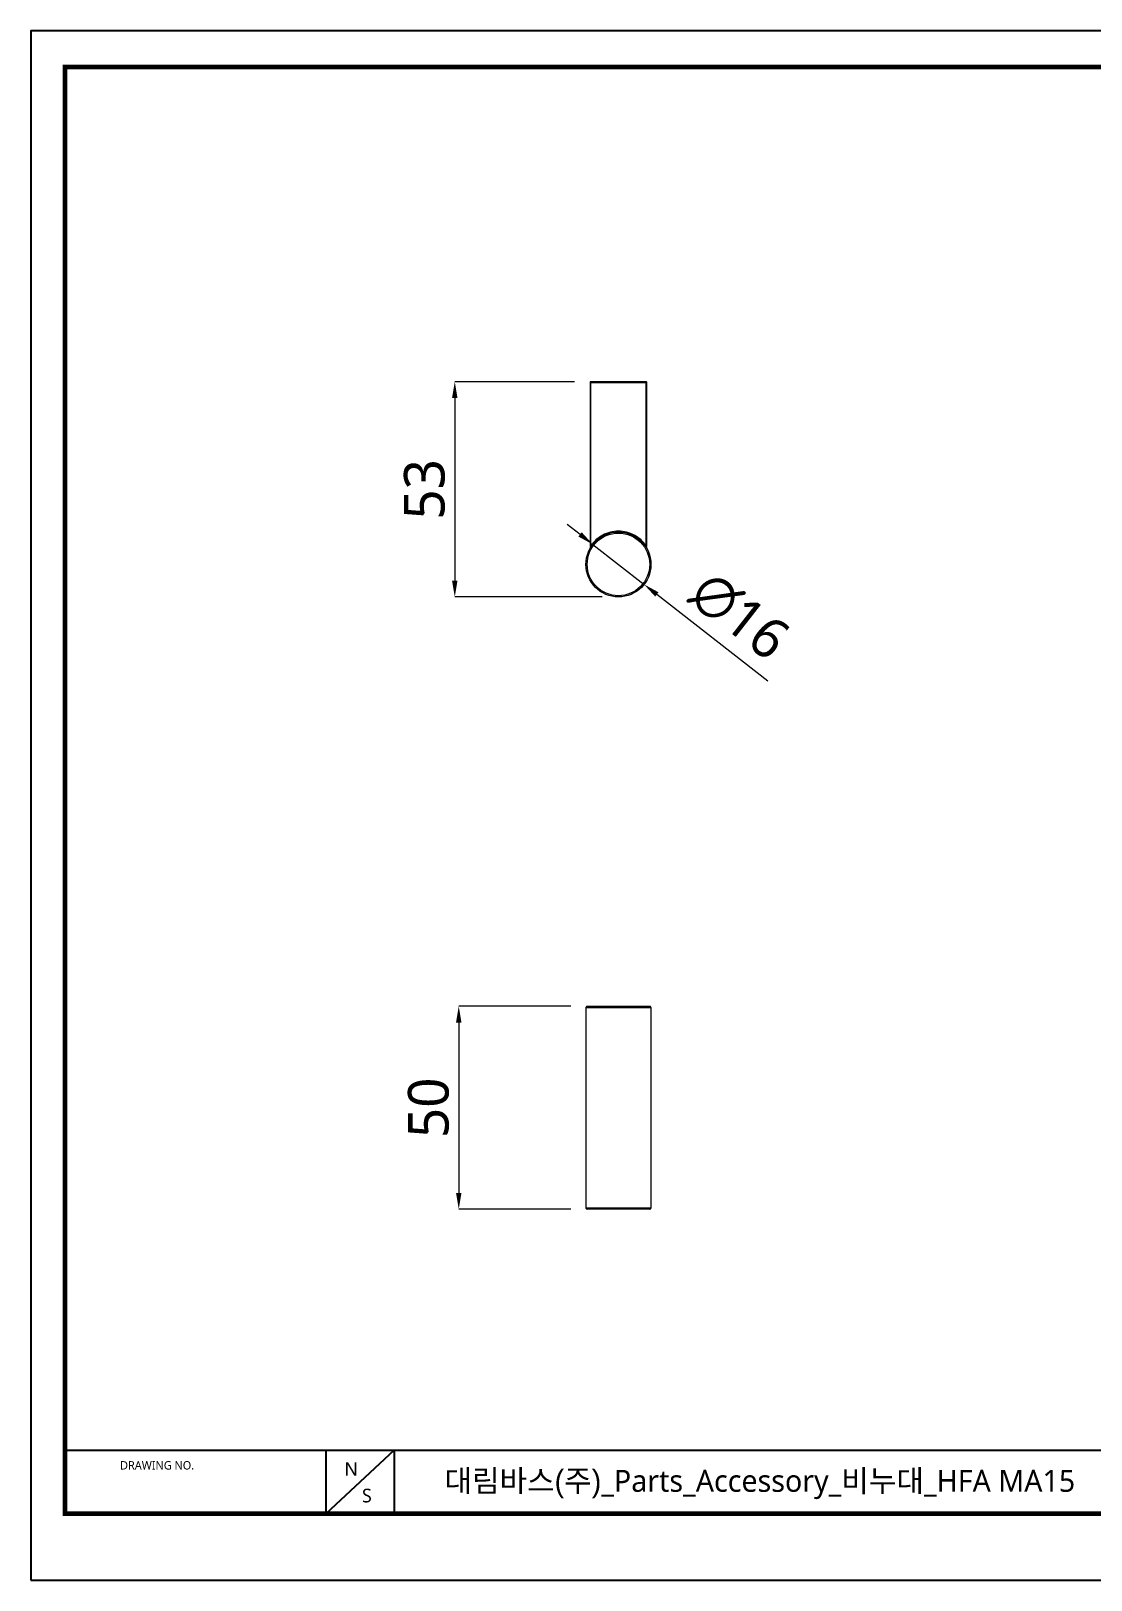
# Model space of a CAD drawing. Extents: x 16296680745 to 16296681266, y -37409618505 to -37409618123.
# Drawn here: x 16296680744.9 to 16296681006.1, y -37409618504.8 to -37409618123.2 of the extents above; entities that cross this region are included whole.
import ezdxf

# ---------------------------------------------------------------- set-up
doc = ezdxf.new("R2010")
doc.units = 0
doc.header["$LTSCALE"] = 10
doc.header["$MEASUREMENT"] = 0
doc.header["$PDMODE"] = 3
doc.header["$PDSIZE"] = -10
doc.layers.get('0').update_dxf_attribs({"linetype": 'CONTINUOUS'})
doc.layers.get('DEFPOINTS').update_dxf_attribs({"linetype": 'CONTINUOUS'})
doc.styles.add('Daelim Dimension', font='NanumGothic.ttf')
doc.dimstyles.new('DEFAULT', dxfattribs={"dimscale": 2, "dimtxt": 2, "dimasz": 2, "dimexe": 0, "dimexo": 2, "dimgap": 1, "dimtad": 1, "dimdec": 1, "dimzin": 9, "dimdsep": 46, "dimtxsty": 'Daelim Dimension', "dimcen": 0.5, "dimclrd": 252, "dimclre": 252, "dimclrt": 3, "dimadec": 1, "dimazin": 0, "dimtfac": 1, "dimtdec": 1, "dimtix": 1, "dimtmove": 0, "dimatfit": 3, "dimfxl": 0, "dimtolj": 1, "dimtzin": 1, "dimlwd": 9, "dimlwe": 9, "dimarcsym": 0})

# ---------------------------------------------------------------- blocks, each defined once
blk = doc.blocks.new('*D0')
at = {"color": 5, "lineweight": 9}
for p, q in [((16296680878.83217, -37409618209.597382), (16296680849.30839, -37409618209.597382)), ((16296680849.30839, -37409618213.597382), (16296680849.30839, -37409618258.597382)), ((16296680885.63217, -37409618262.597382), (16296680849.30839, -37409618262.597382))]:
    blk.add_line(p, q, dxfattribs=at)
at = {"color": 5}
for points in [[(16296680848.64172, -37409618213.597382), (16296680849.97505, -37409618213.597382), (16296680849.30839, -37409618209.597382)], [(16296680848.64172, -37409618258.597382), (16296680849.97505, -37409618258.597382), (16296680849.30839, -37409618262.597382)]]:
    blk.add_solid(points, dxfattribs=at)
at = {"layer": 'DEFPOINTS', "color": 0}
for p in [(16296680882.83217, -37409618209.597382), (16296680849.30839, -37409618262.597382), (16296680889.63217, -37409618262.597382)]:
    blk.add_point(p, dxfattribs=at)
at = {"color": 7, "insert": (16296680841.857731, -37409618236.097366), "char_height": 10, "attachment_point": 5, "rotation": 90, "style": 'Daelim Dimension'}
blk.add_mtext('\\A1;53', dxfattribs=at)
blk = doc.blocks.new('*D1')
at = {"color": 5, "lineweight": 9}
for p, q in [((16296680877.932171, -37409618363.450394), (16296680850.28779, -37409618363.450394)), ((16296680850.28779, -37409618367.450394), (16296680850.28779, -37409618409.450394)), ((16296680877.932171, -37409618413.450394), (16296680850.28779, -37409618413.450394))]:
    blk.add_line(p, q, dxfattribs=at)
at = {"color": 5}
for points in [[(16296680849.62113, -37409618367.450394), (16296680850.95446, -37409618367.450394), (16296680850.28779, -37409618363.450394)], [(16296680849.62113, -37409618409.450394), (16296680850.95446, -37409618409.450394), (16296680850.28779, -37409618413.450394)]]:
    blk.add_solid(points, dxfattribs=at)
at = {"layer": 'DEFPOINTS', "color": 0}
for p in [(16296680881.932171, -37409618363.450394), (16296680850.28779, -37409618413.450394), (16296680881.932171, -37409618413.450394)]:
    blk.add_point(p, dxfattribs=at)
at = {"color": 7, "insert": (16296680842.858601, -37409618388.450378), "char_height": 10, "attachment_point": 5, "rotation": 90, "style": 'Daelim Dimension'}
blk.add_mtext('\\A1;50', dxfattribs=at)
blk = doc.blocks.new('*D3')
at = {"color": 5, "lineweight": 9}
for p, q in [((16296680880.17594, -37409618247.209541), (16296680877.02387, -37409618244.746933)), ((16296680883.32802, -37409618249.67215), (16296680895.93631, -37409618259.522583)), ((16296680926.440161, -37409618283.354218), (16296680899.088381, -37409618261.985191))]:
    blk.add_line(p, q, dxfattribs=at)
at = {"color": 5}
for points in [[(16296680880.58638, -37409618246.684196), (16296680879.765511, -37409618247.734894), (16296680883.32802, -37409618249.67215)], [(16296680899.498819, -37409618261.459846), (16296680898.67795, -37409618262.510536), (16296680895.93631, -37409618259.522583)]]:
    blk.add_solid(points, dxfattribs=at)
at = {"layer": 'DEFPOINTS', "color": 0}
for p in [(16296680883.32802, -37409618249.67215), (16296680895.93631, -37409618259.522583)]:
    blk.add_point(p, dxfattribs=at)
at = {"color": 7, "insert": (16296680919.50421, -37409618267.291351), "char_height": 10, "attachment_point": 5, "rotation": 322.00068761, "style": 'Daelim Dimension'}
blk.add_mtext('\\A1;∅16', dxfattribs=at)

msp = doc.modelspace()

# ---------------------------------------------------------------- linework, layer by layer
at = {"color": 5}
msp.add_line((16296680753.27636, -37409618472.813766), (16296681172.62619, -37409618472.813766), dxfattribs=at)
at = {"color": 5, "ltscale": 40}
for p, q in [((16296680817.55691, -37409618472.813766), (16296680817.55691, -37409618488.506844)), ((16296680817.55691, -37409618472.813766), (16296680817.55691, -37409618488.506844)), ((16296680834.35239, -37409618472.813766), (16296680817.55691, -37409618488.506844)), ((16296680834.35239, -37409618472.813766), (16296680817.55691, -37409618488.506844)), ((16296680834.35239, -37409618472.813766), (16296680834.35239, -37409618488.506844)), ((16296680834.35239, -37409618472.813766), (16296680834.35239, -37409618488.506844))]:
    msp.add_line(p, q, dxfattribs=at)
at = {"ltscale": 0.5}
msp.add_lwpolyline([(16296680744.90181, -37409618504.787277), (16296681265.701811, -37409618504.787277), (16296681265.701811, -37409618123.187286), (16296680744.90181, -37409618123.187286)], close=True, dxfattribs=at)
at = {"color": 5, "linetype": 'ByBlock', "lineweight": 200, "const_width": 1.2}
msp.add_lwpolyline([(16296680753.27636, -37409618488.44751), (16296681257.27636, -37409618488.44751), (16296681257.27636, -37409618132.047501), (16296680753.27636, -37409618132.047501)], close=True, dxfattribs=at)
at = {"color": 7, "lineweight": 5}
for points in [[(16296680882.832161, -37409618209.597366), (16296680882.754311, -37409618209.613083), (16296680882.690741, -37409618209.655937), (16296680882.647881, -37409618209.719521), (16296680882.63216, -37409618209.797371)], [(16296680882.63216, -37409618209.797371), (16296680882.63216, -37409618250.014793)], [(16296680882.63216, -37409618209.797371), (16296680896.63216, -37409618209.797371)], [(16296680882.832161, -37409618250.014793), (16296680882.832161, -37409618209.597366)], [(16296680896.432159, -37409618209.597366), (16296680882.832161, -37409618209.597366)], [(16296680896.432159, -37409618250.014793), (16296680896.432159, -37409618209.597366)], [(16296680896.63216, -37409618209.797371), (16296680896.61644, -37409618209.719521), (16296680896.57358, -37409618209.655937), (16296680896.51001, -37409618209.613083), (16296680896.432159, -37409618209.597366)], [(16296680896.63216, -37409618250.014793), (16296680896.63216, -37409618209.797371)], [(16296680889.63217, -37409618246.397362), (16296680889.123119, -37409618246.413139), (16296680888.61949, -37409618246.460037), (16296680888.12252, -37409618246.537392), (16296680887.633459, -37409618246.644547), (16296680887.15353, -37409618246.780853), (16296680886.68399, -37409618246.945633), (16296680886.226061, -37409618247.138222), (16296680885.781, -37409618247.357986), (16296680885.350031, -37409618247.604248), (16296680884.93441, -37409618247.876358), (16296680884.53536, -37409618248.173653), (16296680884.154131, -37409618248.495468), (16296680883.79195, -37409618248.841148), (16296680883.450069, -37409618249.210037), (16296680883.12973, -37409618249.601471), (16296680882.832161, -37409618250.014793)], [(16296680896.432159, -37409618250.014793), (16296680896.13459, -37409618249.601471), (16296680895.814251, -37409618249.210037), (16296680895.47237, -37409618248.841148), (16296680895.110201, -37409618248.495468), (16296680894.72897, -37409618248.173653), (16296680894.32992, -37409618247.876358), (16296680893.914289, -37409618247.604248), (16296680893.48332, -37409618247.357986), (16296680893.03826, -37409618247.138222), (16296680892.580339, -37409618246.945633), (16296680892.11079, -37409618246.780853), (16296680891.630871, -37409618246.644547), (16296680891.141809, -37409618246.537392), (16296680890.64484, -37409618246.460037), (16296680890.141211, -37409618246.413139), (16296680889.63217, -37409618246.397362)], [(16296680882.832161, -37409618250.014793), (16296680882.63216, -37409618250.014793)], [(16296680882.63216, -37409618250.014793), (16296680882.64245, -37409618250.078171), (16296680882.67141, -37409618250.133774), (16296680882.716129, -37409618250.177696), (16296680882.77372, -37409618250.206062)], [(16296680882.77372, -37409618250.206062), (16296680882.837339, -37409618250.214737), (16296680882.898979, -37409618250.2033), (16296680882.954069, -37409618250.17337), (16296680882.99802, -37409618250.126556)], [(16296680882.99802, -37409618250.126556), (16296680882.832161, -37409618250.014793)], [(16296680896.432159, -37409618250.014793), (16296680896.26631, -37409618250.126556)], [(16296680896.26631, -37409618250.126556), (16296680896.310261, -37409618250.17337), (16296680896.365339, -37409618250.2033), (16296680896.426979, -37409618250.214737), (16296680896.490601, -37409618250.206062)], [(16296680896.63216, -37409618250.014793), (16296680896.432159, -37409618250.014793)], [(16296680896.490601, -37409618250.206062), (16296680896.548201, -37409618250.177696), (16296680896.59292, -37409618250.133774), (16296680896.62187, -37409618250.078171), (16296680896.63216, -37409618250.014793)], [(16296680881.932159, -37409618363.450378), (16296680881.81539, -37409618363.473953), (16296680881.72003, -37409618363.538254), (16296680881.655741, -37409618363.633614), (16296680881.63216, -37409618363.750366)], [(16296680881.63216, -37409618363.750366), (16296680881.63216, -37409618413.150383)], [(16296680881.63216, -37409618363.750366), (16296680897.63216, -37409618363.750366)], [(16296680881.932159, -37409618363.450378), (16296680897.332161, -37409618363.450378)], [(16296680897.63216, -37409618363.750366), (16296680897.608589, -37409618363.633614), (16296680897.544291, -37409618363.538254), (16296680897.448931, -37409618363.473953), (16296680897.332161, -37409618363.450378)], [(16296680897.63216, -37409618363.750366), (16296680897.63216, -37409618413.150383)], [(16296680897.63216, -37409618413.150383), (16296680881.63216, -37409618413.150383)], [(16296680881.63216, -37409618413.150383), (16296680881.655741, -37409618413.267151), (16296680881.72003, -37409618413.362503), (16296680881.81539, -37409618413.426804), (16296680881.932159, -37409618413.450371)], [(16296680897.332161, -37409618413.450371), (16296680881.932159, -37409618413.450371)], [(16296680897.332161, -37409618413.450371), (16296680897.448931, -37409618413.426804), (16296680897.544291, -37409618413.362503), (16296680897.608589, -37409618413.267151), (16296680897.63216, -37409618413.150383)]]:
    msp.add_lwpolyline(points, dxfattribs=at)
for radius in [7.999999, 7.7]:
    msp.add_circle((16296680889.63216, -37409618254.597366), radius, dxfattribs=at)

# ---------------------------------------------------------------- texts
at = {"color": 5, "ltscale": 40, "style": 'Daelim Dimension'}
msp.add_text('DRAWING NO.', height=2.05520901, dxfattribs=at).set_placement((16296680766.854679, -37409618477.561523))
at = {"char_height": 3.363299, "width": 4.69384845, "attachment_point": 1, "style": 'Daelim Dimension'}
for s, insert in [('N', (16296680822.125059, -37409618475.755943)), ('S', (16296680826.44998, -37409618482.297958))]:
    msp.add_mtext(s, dxfattribs=dict(at, insert=insert))
at = {"color": 2, "insert": (16296680846.77417, -37409618477.650673), "char_height": 5.40530172, "width": 259.12725765, "attachment_point": 1, "style": 'Daelim Dimension'}
msp.add_mtext('{\\fGulim|b0|i0|c129|p50;대림바스(주)}_Parts_Accessory_{\\fGulim|b0|i0|c129|p50;비누대}_HFA MA15', dxfattribs=at)

# ---------------------------------------------------------------- dimensions: what is measured, and where the dimension line sits
at = {"color": 7}
for base, p1, p2, picture, middle in [((16296680849.30839, -37409618262.597382), (16296680882.832161, -37409618209.597366), (16296680889.63216, -37409618262.597366), '*D0', (16296680841.857731, -37409618236.097366)), ((16296680850.28779, -37409618413.450394), (16296680881.932159, -37409618363.450378), (16296680881.932159, -37409618413.450371), '*D1', (16296680842.858601, -37409618388.450378))]:
    dim = msp.add_linear_dim(base=base, p1=p1, p2=p2, angle=90, dimstyle='DEFAULT', override={"dimtxt": 5, "dimclrd": 5, "dimclre": 5, "dimclrt": 7}, dxfattribs=at)
    dim.commit()
    dim.dimension.update_dxf_attribs({"geometry": picture, "text_midpoint": middle})
dim = msp.add_diameter_dim_2p(p1=(16296680883.32802, -37409618249.67215), p2=(16296680895.93631, -37409618259.522583), dimstyle='DEFAULT', override={"dimtxt": 5, "dimclrd": 5, "dimclre": 5, "dimclrt": 7}, dxfattribs=at)
dim.commit()
dim.dimension.update_dxf_attribs({"geometry": '*D3', "text_midpoint": (16296680919.50421, -37409618267.291351)})

doc.saveas('drawing.dxf')
